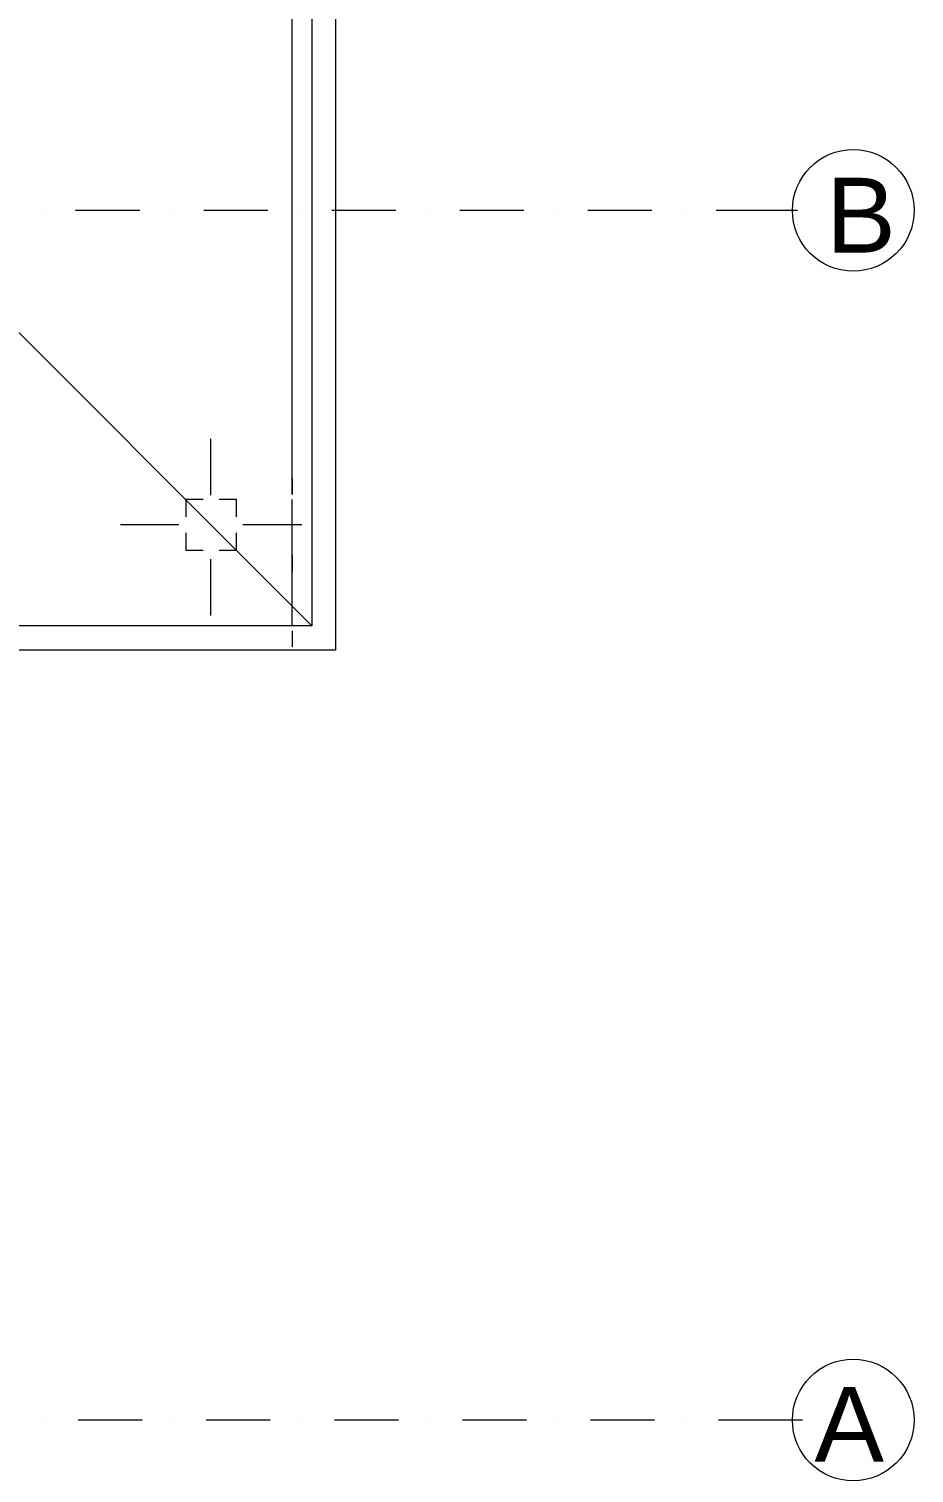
# Model space of a CAD drawing. Header units: millimetres. Extents: x 440 to 72591, y -28954 to 25941.
# Drawn here: x 27646 to 32035, y -24294 to -17130 of the extents above; entities that cross this region are included whole.
import ezdxf

# ---------------------------------------------------------------- set-up
doc = ezdxf.new("R2010")
doc.units = ezdxf.units.MM
doc.layers.add('podkład', color=7, linetype='Continuous')
doc.styles.get("Standard").update_dxf_attribs({"font": 'arial.ttf'})

msp = doc.modelspace()

# ---------------------------------------------------------------- linework, layer by layer
at = {"layer": 'podkład', "color": 7, "lineweight": 5, "transparency": 33554572}
for points in [[(27249.7, -14671.5), (29167.1, -14671.5), (29167.1, -20211.2), (26849.7, -20211.2)], [(27249.7, -14792.1), (29049.7, -14792.1), (29049.7, -20090.6), (26849.7, -20090.6)], [(28951.2, -19360.4), (28951.2, -19411.2), (28951.2, -19439.8), (28951.2, -19411.2), (28951.2, -15468.3), (28951.2, -15442.9), (28951.2, -15468.3), (28951.2, -15522.3)], [(29049.7, -20090.6), (27249.7, -18290.6)], [(28951.2, -20090.6), (28951.2, -19716), (28951.2, -19465.2)], [(28951.2, -19687.4), (28951.2, -19662), (28951.2, -19611.2)], [(28951.2, -19741.3), (28951.2, -19766.7), (28951.2, -19820.7)], [(28951.2, -20116), (28951.2, -20141.3), (28951.2, -20195.3)]]:
    msp.add_lwpolyline(points, dxfattribs=at)
at = {"layer": 'podkład', "color": 6, "lineweight": 5, "transparency": 33554572}
for points in [[(27719.5, -18030.2), (27719.5, -18030.2)], [(27878.2, -18030.2), (28195.7, -18030.2)], [(28354.4, -18030.2), (28354.4, -18030.2)], [(28513.1, -18030.2), (28830.6, -18030.2)], [(28989.3, -18030.2), (28989.3, -18030.2)], [(29148.1, -18030.2), (29465.5, -18030.2)], [(29624.3, -18030.2), (29624.3, -18030.2)], [(29783, -18030.2), (30100.4, -18030.2)], [(30259.2, -18030.2), (30259.2, -18030.2)], [(30417.9, -18030.2), (30735.4, -18030.2)], [(30894.1, -18030.2), (30894.1, -18030.2)], [(31052.8, -18030.2), (31456, -18030.2)], [(28548.1, -19442.9), (28548.1, -19163.6)], [(28100.4, -19589), (28389.3, -19589)], [(28548.1, -19589), (28548.1, -19589)], [(28548.1, -19601.7), (28548.1, -19601.7)], [(28706.8, -19589), (28998.9, -19589)], [(28548.1, -20039.8), (28548.1, -19760.4)], [(27732.2, -24030.2), (27732.2, -24030.2)], [(27890.9, -24030.2), (28208.4, -24030.2)], [(28367.1, -24030.2), (28367.1, -24030.2)], [(28525.8, -24030.2), (28843.3, -24030.2)], [(29002, -24030.2), (29002, -24030.2)], [(29160.8, -24030.2), (29478.2, -24030.2)], [(29637, -24030.2), (29637, -24030.2)], [(29795.7, -24030.2), (30113.1, -24030.2)], [(30271.9, -24030.2), (30271.9, -24030.2)], [(30430.6, -24030.2), (30748.1, -24030.2)], [(30906.8, -24030.2), (30906.8, -24030.2)], [(31065.5, -24030.2), (31481.4, -24030.2)]]:
    msp.add_lwpolyline(points, dxfattribs=at)
at = {"layer": 'podkład', "lineweight": 5, "transparency": 33554572}
for points in [[(28510, -19465.2), (28424.3, -19465.2), (28424.3, -19550.9)], [(28675, -19550.9), (28675, -19465.2), (28589.3, -19465.2)], [(28424.3, -19630.2), (28424.3, -19716), (28510, -19716)], [(28589.3, -19716), (28675, -19716), (28675, -19630.2)]]:
    msp.add_lwpolyline(points, dxfattribs=at)
at = {"layer": 'podkład', "color": 7, "lineweight": 5, "transparency": 33554572}
for centre in [(31733.1, -18030.4), (31733.1, -24030.4)]:
    msp.add_circle(centre, 301.7, dxfattribs=at)

# ---------------------------------------------------------------- texts
at = {"layer": 'podkład', "lineweight": 5, "transparency": 33554572, "char_height": 371.1, "attachment_point": 1}
for s, insert in [('B', (31598.5, -17868.7)), ('A', (31540.4, -23866.5))]:
    msp.add_mtext_dynamic_manual_height_columns(s, width=331.49, gutter_width=11.6, heights=[0], dxfattribs=dict(at, insert=insert))

doc.saveas('drawing.dxf')
